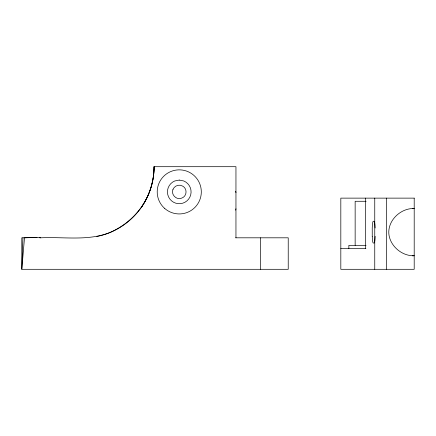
<?xml version="1.0" encoding="UTF-8"?>
<svg xmlns="http://www.w3.org/2000/svg" width="436" height="436" viewBox="0 0 436 436"><rect width="100%" height="100%" fill="white"/><g stroke="black" fill="none" stroke-linecap="round" stroke-linejoin="round"><path stroke-width="0.65" d="M22.977 237.811L21.8 269.301L288.229 269.301L288.229 237.811L235.604 237.811M235.952 208.79L235.805 209.585A9.641 0.943 -90 0 1 235.625 210.152M142.076 206.239C134.026 217.738 122.985 226.802 110.134 232.453C88.039 241.288 63.792 236.655 40.695 237.811L37.011 237.446L24.498 237.811L21.8 269.301L21.8 237.811L37.011 237.446M412.331 208.522L414.2 208.522C400.428 207.988 386.879 221.047 389.005 235.157C390.901 246.776 402.384 256.199 414.2 255.758L412.331 255.758M366.136 201.279L355.149 201.279L355.149 245.37M366.071 245.37L348.855 245.37L348.855 248.515M340.821 248.515L365.902 248.515M39.349 237.675L40.695 237.811M235.952 192.63L235.805 191.835A9.641 0.943 -90 0 0 235.625 191.257M372.24 236.296L372.24 227.984A10.916 1.068 -90 0 1 373.232 221.281L374.159 221.275A10.889 1.063 89.9 0 1 375.145 227.995M386.623 198.129L386.623 269.301M374.753 198.129L374.753 269.301M365.597 198.129L365.597 248.515M260.652 237.811L260.652 269.301M235.952 237.811L235.952 166.699L154.072 166.699A71.172 71.172 0 0 1 96.781 236.503M375.156 236.317A10.889 1.063 89.9 0 1 374.159 243.026L373.232 243.005A10.916 1.068 89.9 0 1 372.246 236.285M173.01 189.3C170.514 194.794 177.196 200.952 182.373 197.802A6.404 5.646 90 0 0 186.036 191.895A6.404 5.646 90 0 0 182.373 185.987C179.06 184.025 174.493 185.818 173.01 189.3M179.256 180.073L174.743 180.973A11.821 11.821 0 0 0 169.887 199.089A11.821 11.821 0 0 0 188.641 199.089A11.821 11.821 0 0 0 183.785 180.973L179.256 180.073M414.2 198.129L340.821 198.129L340.821 269.301L414.2 269.301L414.2 198.129M142.071 206.239A70.932 70.588 -90 0 0 154.072 166.699A70.932 70.588 90 0 1 142.071 206.239M164.726 208.468A22.045 22.045 0 0 0 200.887 196.195A22.045 22.045 0 0 0 172.176 171.016A22.045 22.045 0 0 0 164.726 208.468"/></g></svg>
